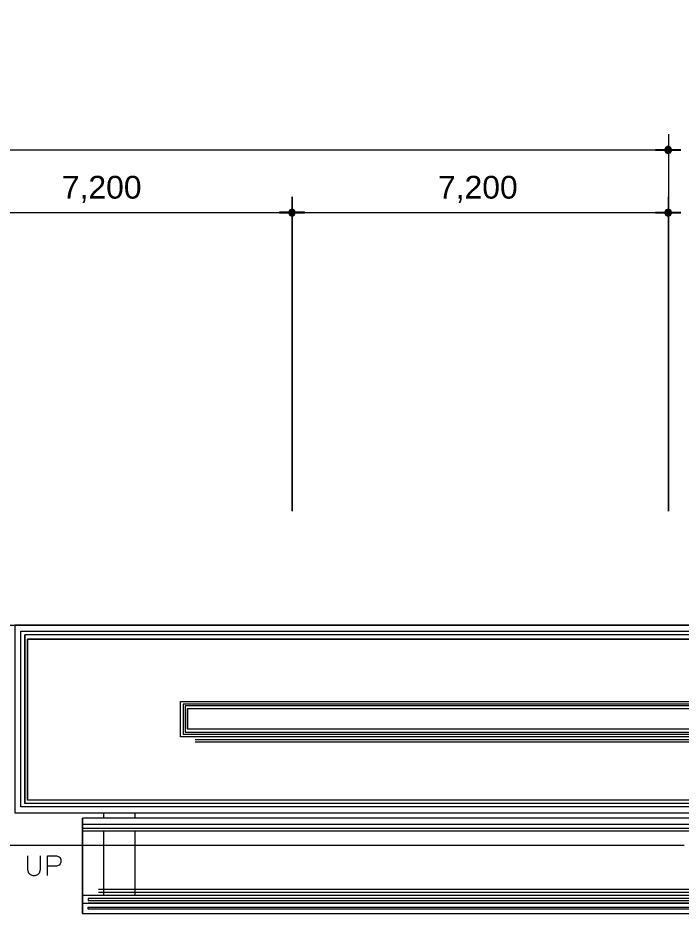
# Model space of a CAD drawing. Header units: millimetres. Extents: x -750 to 104995, y 68 to 66109.
# Drawn here: x 78019 to 90714, y 48211 to 65359 of the extents above; entities that cross this region are included whole.
import ezdxf

# ---------------------------------------------------------------- set-up
doc = ezdxf.new("R2010")
doc.units = ezdxf.units.MM
doc.layers.add('PDF_문자', color=7, linetype='Continuous')
doc.layers.add('PDF_형상', color=7, linetype='Continuous')
doc.styles.add('PDF 굴림', font='Arial.ttf')

msp = doc.modelspace()

# ---------------------------------------------------------------- linework, layer by layer
at = {"layer": 'PDF_형상', "lineweight": 5}
for points in [[(99467, 65161), (100272, 65161), (100272, 53729), (77961, 53729), (77961, 50134), (91797, 50134), (94368, 50134), (94368, 50029), (91776, 50029), (79257, 50029), (79257, 49789), (91745, 49789), (94608, 49789), (94608, 50374), (91828, 50374), (78202, 50374), (78202, 53457), (100543, 53457), (100543, 65359), (100543, 53457), (92288, 53457), (78202, 53457), (78202, 50374)], [(64836, 53457), (60175, 53457), (60175, 53729), (92330, 53729), (100282, 53729), (100282, 65161)], [(90470, 63134), (90470, 55913), (90470, 61932)], [(11364, 62830), (90344, 62830)], [(76185, 61629), (83144, 61629)], [(83385, 61629), (90344, 61629)], [(79257, 49914), (91766, 49914), (94483, 49914), (94483, 50249), (91807, 50249), (78076, 50249), (78076, 53614)], [(78076, 50249), (78076, 53614), (96928, 53614), (96928, 53540), (78149, 53540), (78149, 50311)], [(79257, 49841), (91755, 49841), (94556, 49841), (94556, 50311), (91818, 50311), (78149, 50311), (78149, 53540)], [(79257, 48556), (91557, 48556), (96364, 48556), (96364, 51586), (92016, 51586), (81128, 51586), (81128, 52266), (92110, 52266), (96499, 52266), (96499, 52130), (96499, 48399), (91734, 48399)], [(81263, 52130), (92089, 52130), (96364, 52130), (96364, 51733), (92037, 51733), (81263, 51733)], [(81263, 51733), (81263, 52130), (81263, 51733)], [(92006, 51534), (96207, 51534), (96259, 51524), (96301, 51492), (96311, 51440), (96311, 48713), (96301, 48660), (96259, 48619), (96207, 48608), (91557, 48608), (79560, 48608)], [(91995, 51492), (96207, 51492), (96249, 51471), (96259, 51440), (96259, 48713), (96249, 48671), (96207, 48660), (91557, 48660), (79560, 48660)], [(81410, 51534), (92016, 51534)], [(81410, 51492), (92016, 51492)], [(79665, 50029), (79665, 50134)], [(80260, 50029), (80260, 50134)], [(79257, 49789), (79257, 50029)], [(79257, 48201), (79257, 48556), (79257, 49789), (79257, 48556), (79257, 48201), (91525, 48201), (91525, 43226)], [(79665, 48556), (79665, 49789)], [(80260, 48556), (80260, 49789)], [(90773, 49507), (63875, 49507)], [(78202, 49308), (78202, 49047), (78222, 48984), (78254, 48953), (78306, 48932), (78348, 48932), (78400, 48953), (78431, 48984), (78452, 49047), (78452, 49308)], [(78588, 48932), (78588, 49308), (78755, 49308), (78808, 49287), (78829, 49277), (78839, 49235), (78839, 49183), (78829, 49152), (78808, 49131), (78755, 49110), (78588, 49110)], [(79257, 48399), (91536, 48399)], [(79361, 48493), (79361, 48451)], [(91536, 48399), (79361, 48399)], [(91546, 48284), (79361, 48284), (79361, 48326), (91557, 48326)], [(79361, 48326), (79361, 48284)]]:
    msp.add_lwpolyline(points, dxfattribs=at)
at = {"layer": 'PDF_형상', "lineweight": 25}
for points in [[(90226, 62831), (90707, 62831)], [(90226, 61629), (90707, 61629)]]:
    msp.add_lwpolyline(points, dxfattribs=at)
for points in [[(90529, 62831), (90508, 62873), (90466, 62893), (90424, 62873), (90403, 62831), (90424, 62789), (90466, 62768), (90508, 62789)], [(90498, 62831), (90487, 62852), (90466, 62862), (90445, 62852), (90435, 62831), (90445, 62810), (90466, 62799), (90487, 62810)], [(83026, 61629), (83507, 61629)], [(83319, 61629), (83308, 61671), (83266, 61692), (83225, 61671), (83204, 61629), (83225, 61587), (83266, 61566), (83308, 61587)], [(83204, 61629), (83225, 61587), (83266, 61566), (83308, 61587), (83319, 61629), (83308, 61671), (83266, 61692), (83225, 61671)], [(83287, 61629), (83287, 61650), (83266, 61660), (83246, 61650), (83235, 61629), (83246, 61608), (83266, 61598), (83287, 61608)], [(83235, 61629), (83246, 61608), (83266, 61598), (83287, 61608), (83287, 61629), (83287, 61650), (83266, 61660), (83246, 61650)], [(90529, 61629), (90508, 61671), (90466, 61692), (90424, 61671), (90403, 61629), (90424, 61587), (90466, 61566), (90508, 61587)], [(90498, 61629), (90487, 61650), (90466, 61660), (90445, 61650), (90435, 61629), (90445, 61608), (90466, 61598), (90487, 61608)]]:
    msp.add_lwpolyline(points, close=True, dxfattribs=at)
at = {"layer": 'PDF_형상', "lineweight": 5}
for points in [[(83270, 61932), (83270, 55913)], [(92110, 52213), (81180, 52213), (81180, 51639), (92016, 51639), (96405, 51639), (96405, 48493), (91557, 48493), (79361, 48493), (79361, 48451), (91546, 48451), (96447, 48451), (96447, 52213)], [(81222, 52182), (81222, 51680), (92027, 51680), (96405, 51680), (96405, 52182), (92100, 52182)]]:
    msp.add_lwpolyline(points, close=True, dxfattribs=at)

# ---------------------------------------------------------------- texts
at = {"layer": 'PDF_문자', "char_height": 436.4, "attachment_point": 4, "style": 'PDF 굴림'}
for insert in [(78860, 62075), (86060, 62075)]:
    msp.add_mtext('7,200', dxfattribs=dict(at, insert=insert))

doc.saveas('drawing.dxf')
